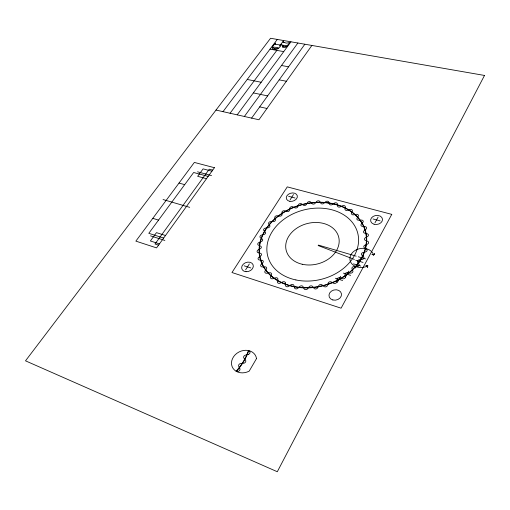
<?xml version="1.0" encoding="UTF-8"?>
<svg xmlns="http://www.w3.org/2000/svg" width="510" height="510" viewBox="0 0 510 510"><rect width="100%" height="100%" fill="white"/><g stroke="black" fill="none" stroke-linecap="round" stroke-linejoin="round"><path stroke-width="0.76" d="M286.55 45.836L286.486 45.951A1.084 0.657 -14 0 1 285.931 46.353L285.421 46.506M367.857 265.876L367.289 267.457L367.608 266.003L365.874 265.691L367.857 265.876A12.112 9.524 -9.7 0 1 350.912 262.516A12.112 9.524 -9.7 0 1 358.128 249.078A12.112 9.524 -9.7 0 1 373.671 255.057L374.691 253.648L373.6 254.847L371.956 254.343L373.671 255.057M357.765 264.365L361.042 258.353M360.251 260.833L363.509 254.853M355.444 267.986L358.747 261.942M375.009 222.717L378.089 217.12M345.327 277.3L348.7 271.173M337.276 282.457L340.699 276.286M245.616 269.828L249.345 263.957M290.152 199.761L293.467 194.546M311.89 45.447L258.933 119.767L216.01 110.071M288.08 44.752L288.099 44.727A5.91 3.57 -14.1 0 0 288.392 44.262L289.202 43.165A5.897 3.557 -14 0 0 289.578 42.719C289.89 41.903 286.416 44.077 284.841 42.559M251.615 118.11L304.859 44.223M275.037 44.096L275.292 43.752A3.296 1.983 -14.5 0 0 275.591 43.433M244.366 116.478L297.885 43.012M237.182 114.852L290.968 41.807M282.846 45.46L283.05 45.186L281.201 44.803A4.896 2.958 -14.4 0 0 281.361 44.459L281.157 44.128M283.407 45.517L283.381 45.556A1.205 0.733 -14 0 0 283.33 46.212M230.061 113.245L276.847 50.375M223.004 111.652L277.306 39.436M286.818 46.321L287.991 44.88M280.723 44.504L279.582 45.919L279.952 45.996M275.228 43.191L275.559 43.152M286.231 45.645L286.155 45.639A3.398 2.053 -13.9 0 1 285.81 45.6A3.857 2.333 -13.9 0 1 285.249 45.537L285.154 45.517A2.901 1.759 -14.1 0 0 284.65 45.466L283.732 45.307M284.586 42.528L284.542 42.521A5.591 3.366 -13.9 0 1 284.032 42.457L283.107 42.266M270.007 49.138L283.738 51.618M281.507 65.49L288.571 66.829M279.193 79.84L286.365 81.262M247.222 79.445L261.177 82.263M275.075 44.332L280.443 44.944A2.448 1.479 -14.3 0 0 280.634 44.619L282.381 42.273A3.978 2.397 -14.3 0 0 282.47 42.12L282.661 41.75A7.146 4.322 -13.8 0 1 282.954 41.291L283.541 41.08L283.216 41.96A1.237 0.746 -14 0 0 283.095 42.183M253.342 92.903L267.623 95.899M259.705 106.89L266.979 108.477M212.702 170.117L209.259 169.205L155.002 243.997L158.546 245.144M211.911 171.213L203.101 168.874L197.657 176.313L206.499 178.717M197.529 171.813L211.542 175.58M288.622 196.286L295.016 198.007M373.02 218.962L380.097 220.862M208.163 176.409L193.647 172.495L148.799 233.319L163.659 238.055M179.023 183.065L184.69 184.645M163.047 199.531L189.701 207.347M318.406 245.087L356.171 256.16M358.269 256.772L365.523 258.901M355.782 260.278L363.043 262.427M353.468 263.874L360.742 266.041M343.389 273.118L350.663 275.343M152.796 218.344L158.54 220.11M335.37 278.243L342.631 280.494M165.501 235.505L156.468 232.643L150.38 240.962L159.445 243.895M150.507 235.856L164.877 240.452M244.194 265.831L250.792 267.941M318.144 245.54L354.373 259.424M282.387 46.748L282.514 47.047A1.925 1.167 -14 0 0 283.158 47.487L283.369 47.545A2.697 1.632 -14 0 0 283.598 47.583A2.378 1.441 -14 0 0 285.026 47.475L285.396 47.36A3.047 1.849 -14 0 0 286.837 46.327M275.088 43.286A1.708 1.033 -14.4 0 0 274.852 43.554L274.654 43.834A24.148 14.408 -15.3 0 1 274.252 44.376L272.869 46.117A4.679 2.837 -14.4 0 0 272.225 48.112L272.474 48.571A3.455 2.097 -14.4 0 0 273.405 49.234C276.465 50.439 279.537 48.144 280.863 45.473A1.74 1.052 -14.3 0 0 280.933 45.339L280.972 44.988A1.587 0.963 -14.1 0 0 280.793 45.141A3.666 2.212 -14.3 0 1 280.634 45.326L280.525 45.454A3.685 2.231 -14.1 0 0 280.36 45.645M285.415 46.493A2.155 1.307 -14 0 1 283.343 46.206M283.407 45.517A1.364 0.829 -14 0 1 283.624 45.288M282.374 46.748A3.812 2.314 -14 0 1 282.865 45.466M274.852 48.488A5.1 3.085 -14.3 0 0 276.802 48.597L277.727 48.361A1.23 0.746 -14.4 0 0 278.281 47.985L277.937 47.647A7.535 4.596 -14.5 0 0 277.58 47.589L277.14 47.532A8.364 5.043 -14.2 0 1 276.751 47.475A7.72 4.654 -14.2 0 1 276.037 47.379L272.977 47.06A0.975 0.593 -14.5 0 0 272.901 47.341L273.207 47.8A3.844 2.327 -14.4 0 0 273.436 47.972A4.756 2.875 -14.4 0 0 274.833 48.507M248.44 350.497A58.465 46.843 -29 0 1 236.105 371.274M285.453 283.082L285.447 285.294A2.078 1.657 -17.5 0 0 286.543 286.671A2.078 1.657 -17.5 0 0 288.66 286.333L290.866 284.829A2.008 1.6 -17.1 0 1 293.945 285.549L294.423 287.697A2.091 1.677 -16.7 0 0 295.838 288.87A2.091 1.677 -16.7 0 0 297.91 288.233L299.816 286.454A2.014 1.613 -16.2 0 1 303.087 286.703L304.043 288.711A2.097 1.689 -15.7 0 0 305.739 289.642A2.097 1.689 -15.7 0 0 307.696 288.717L309.226 286.722A2.021 1.626 -15.2 0 1 312.579 286.486L313.994 288.284A2.104 1.696 -14.7 0 0 315.907 288.94A2.104 1.696 -14.7 0 0 317.673 287.761L318.775 285.613A2.021 1.632 -14.1 0 1 322.103 284.899L323.92 286.429A2.104 1.696 -13.6 0 0 325.986 286.779A2.104 1.696 -13.6 0 0 327.503 285.39L328.134 283.152A2.027 1.626 -13.1 0 1 331.322 281.985L333.483 283.197A2.104 1.689 -12.6 0 0 335.637 283.235A2.104 1.689 -12.6 0 0 336.849 281.679L336.989 279.435A2.021 1.626 -12.1 0 1 339.928 277.848L342.357 278.702A2.104 1.683 -11.6 0 0 344.518 278.434A2.104 1.683 -11.6 0 0 345.391 276.764L345.034 274.584A2.021 1.613 -11.2 0 1 347.616 272.64L350.23 273.111A2.097 1.67 -10.8 0 0 352.327 272.55A2.097 1.67 -10.8 0 0 352.831 270.816L351.996 268.776A2.014 1.6 -10.5 0 1 354.138 266.545L356.847 266.628A2.091 1.657 -10.2 0 0 358.81 265.786A2.091 1.657 -10.2 0 0 358.932 264.052L357.65 262.216A2.002 1.581 -9.9 0 1 359.295 259.775L362.004 259.475A2.078 1.638 -9.7 0 0 363.777 258.391A2.078 1.638 -9.7 0 0 363.509 256.715L361.832 255.134A1.995 1.562 -9.6 0 1 362.929 252.565L365.555 251.902A2.066 1.613 -9.4 0 0 367.072 250.62A2.066 1.613 -9.4 0 0 366.441 249.052L364.427 247.771A1.983 1.543 -9.4 0 1 364.95 245.163L367.41 244.162A2.053 1.587 -9.3 0 0 368.628 242.728A2.053 1.587 -9.3 0 0 367.659 241.319L365.377 240.376A1.963 1.517 -9.3 0 1 365.326 237.807L367.544 236.512A2.04 1.568 -9.4 0 0 368.437 234.976A2.04 1.568 -9.4 0 0 367.168 233.765L364.695 233.172A1.951 1.492 -9.5 0 1 364.076 230.73L365.995 229.194A2.021 1.543 -9.5 0 0 366.543 227.6A2.021 1.543 -9.5 0 0 365.013 226.618L362.438 226.389A1.938 1.473 -9.7 0 1 361.284 224.139L362.846 222.405A2.008 1.517 -9.9 0 0 363.043 220.817A2.008 1.517 -9.9 0 0 361.309 220.084L358.702 220.212A1.919 1.447 -10.1 0 1 357.064 218.216L358.237 216.355A1.989 1.498 -10.3 0 0 358.077 214.812A1.989 1.498 -10.3 0 0 356.197 214.34L353.634 214.812A1.906 1.428 -10.5 0 1 351.568 213.129L352.321 211.191A1.976 1.479 -10.7 0 0 351.83 209.737A1.976 1.479 -10.7 0 0 349.854 209.54L347.406 210.337A1.893 1.409 -11 0 1 344.977 209.004L345.308 207.054A1.963 1.46 -11.3 0 0 344.499 205.728A1.963 1.46 -11.3 0 0 342.484 205.804L340.221 206.888A1.881 1.396 -11.6 0 1 337.505 205.932L337.41 204.025A1.951 1.447 -11.9 0 0 336.307 202.865A1.951 1.447 -11.9 0 0 334.318 203.203L332.297 204.542A1.868 1.383 -12.2 0 1 329.371 203.994L328.854 202.177A1.938 1.434 -12.6 0 0 327.496 201.214A1.938 1.434 -12.6 0 0 325.584 201.801L323.85 203.356A1.861 1.377 -12.9 0 1 320.803 203.216L319.885 201.546A1.932 1.422 -13.2 0 0 318.316 200.806A1.932 1.422 -13.2 0 0 316.525 201.622L315.129 203.337A1.855 1.371 -13.6 0 1 312.037 203.611L310.749 202.132A1.925 1.422 -13.9 0 0 309.009 201.628A1.925 1.422 -13.9 0 0 307.39 202.655L306.363 204.491A1.855 1.364 -14.3 0 1 303.31 205.16L301.69 203.911A1.925 1.415 -14.6 0 0 299.823 203.662A1.925 1.415 -14.6 0 0 298.414 204.861L297.783 206.767A1.849 1.364 -14.9 0 1 294.856 207.825L292.944 206.837A1.925 1.422 -15.3 0 0 291 206.85A1.925 1.422 -15.3 0 0 289.839 208.188L289.623 210.107A1.855 1.371 -15.6 0 1 286.894 211.522L284.739 210.828A1.932 1.428 -15.9 0 0 282.776 211.102A1.932 1.428 -15.9 0 0 281.896 212.549L282.094 214.429A1.855 1.377 -16.3 0 1 279.639 216.163L277.306 215.787A1.932 1.434 -16.6 0 0 275.374 216.316A1.932 1.434 -16.6 0 0 274.801 217.834L275.413 219.625A1.861 1.383 -16.9 0 1 273.303 221.633L270.848 221.589A1.944 1.447 -17.2 0 0 268.999 222.36A1.944 1.447 -17.2 0 0 268.751 223.909L269.764 225.554A1.874 1.396 -17.4 0 1 268.056 227.785L265.551 228.085A1.951 1.46 -17.7 0 0 263.836 229.086A1.951 1.46 -17.7 0 0 263.925 230.622L265.321 232.069A1.887 1.415 -17.9 0 1 264.072 234.466L261.579 235.104A1.963 1.479 -18.2 0 0 260.049 236.315A1.963 1.479 -18.2 0 0 260.476 237.787L262.223 238.999A1.9 1.434 -18.4 0 1 261.471 241.491L259.067 242.46A1.983 1.498 -18.6 0 0 257.773 243.85A1.983 1.498 -18.6 0 0 258.532 245.214L260.584 246.145A1.912 1.453 -18.7 0 1 260.368 248.67L258.124 249.945A1.995 1.524 -18.9 0 0 257.11 251.475A1.995 1.524 -18.9 0 0 258.188 252.699L260.483 253.311A1.925 1.473 -18.9 0 1 260.82 255.79L258.812 257.346A2.008 1.549 -19 0 0 258.105 258.978A2.008 1.549 -19 0 0 259.482 260.011L261.962 260.272A1.938 1.498 -19 0 1 262.854 262.637L261.139 264.435A2.027 1.568 -19.1 0 0 260.782 266.118A2.027 1.568 -19.1 0 0 262.414 266.928L265.002 266.826A1.957 1.524 -19 0 1 266.437 268.993L265.085 270.988A2.04 1.594 -18.9 0 0 265.092 272.678A2.04 1.594 -18.9 0 0 266.928 273.22L269.554 272.754A1.97 1.543 -18.8 0 1 271.492 274.648L270.555 276.777A2.053 1.619 -18.6 0 0 270.931 278.415A2.053 1.619 -18.6 0 0 272.933 278.683L275.502 277.842A1.983 1.568 -18.4 0 1 277.893 279.403L277.408 281.609A2.072 1.638 -18.1 0 0 278.154 283.139A2.072 1.638 -18.1 0 0 280.245 283.107L282.674 281.922A1.995 1.587 -17.8 0 1 285.453 283.082M484.5 75.448L277.306 471.737L25.5 360.831L270.561 38.263L484.5 75.448M391.769 214.372L341.101 308.187L231.973 272.531L287.257 186.877L391.769 214.372M256.517 358.581L249.186 371.14A12.954 10.844 -26.3 0 1 232.133 366.633A12.954 10.844 -26.3 0 1 241.243 351.039A12.954 10.844 -26.3 0 1 256.517 358.581M214.436 167.713L156.564 247.892L135.858 241.128L194.355 162.429L214.436 167.713M248.172 354.456L245.38 355.158A2.129 1.779 -25.7 0 0 243.933 358.141L245.463 360.054A2.225 1.861 -26.3 0 1 245.527 362.036A2.225 1.861 -26.3 0 1 243.57 363.254L240.739 363.515A2.148 1.798 -27 0 0 238.737 366.339L239.827 368.545A2.238 1.881 -27.6 0 1 239.49 370.585A2.238 1.881 -27.6 0 1 237.36 371.509L236.359 371.446A58.797 47.111 -29 0 0 248.746 350.574L249.441 351.135A2.206 1.836 -25.2 0 1 249.894 353.003A2.206 1.836 -25.2 0 1 248.172 354.456M293.435 286.639A54.506 41.986 -14.2 0 0 366.084 233.293A54.506 41.986 -14.2 0 0 279.136 215.309A54.506 41.986 -14.2 0 0 293.435 286.639M293.53 286.378A54.2 41.743 -14.2 0 0 365.778 233.351A54.2 41.743 -14.2 0 0 279.333 215.449A54.2 41.743 -14.2 0 0 293.53 286.378M246.056 271.709A6.005 4.628 -20.4 0 0 253.126 264.83A6.005 4.628 -20.4 0 0 243.295 264.18A6.005 4.628 -20.4 0 0 246.056 271.709M332.845 299.969A6.33 5.157 -12.7 0 0 341.464 293.843A6.33 5.157 -12.7 0 0 331.404 291.146A6.33 5.157 -12.7 0 0 332.845 299.969M374.079 224.228A5.986 4.526 -8.6 0 0 382.487 219.128A5.986 4.526 -8.6 0 0 373.11 216.444A5.986 4.526 -8.6 0 0 374.079 224.228M295.87 279.939A46.442 35.764 -14.2 0 0 358.096 234.778A46.442 35.764 -14.2 0 0 284.204 219.058A46.442 35.764 -14.2 0 0 295.87 279.939M302.22 264.25A27.081 20.84 -14.2 0 0 338.959 238.336A27.081 20.84 -14.2 0 0 296.151 228.62A27.081 20.84 -14.2 0 0 302.22 264.25M289.89 201.322A5.648 4.118 -15.1 0 0 297.304 195.795A5.648 4.118 -15.1 0 0 288.271 194.374A5.648 4.118 -15.1 0 0 289.89 201.322"/></g></svg>
